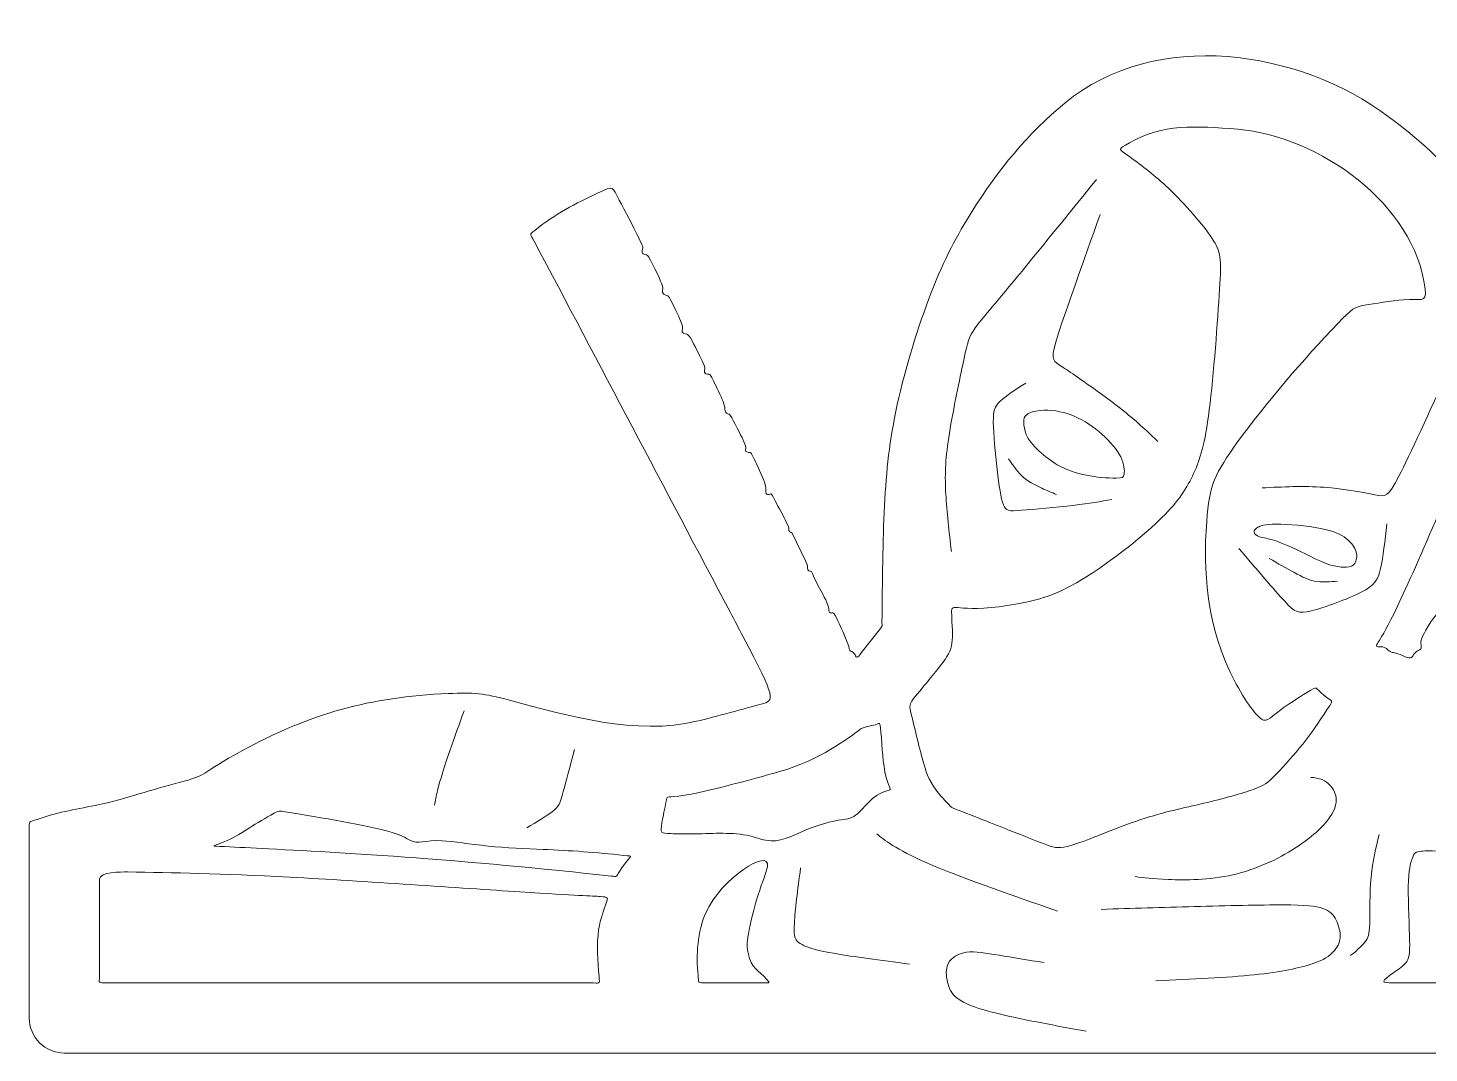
# Model space of a CAD drawing. Header units: inches. Extents: x -8.3 to 24.6, y -16.9 to 9.
# Drawn here: x -8.01 to 2.29, y -16.86 to -9.33 of the extents above; entities that cross this region are included whole.
import ezdxf

# ---------------------------------------------------------------- set-up
doc = ezdxf.new("R2010")
doc.units = ezdxf.units.IN
doc.header["$MEASUREMENT"] = 0
doc.layers.add('Layer 1', color=7, linetype='Continuous')
doc.layers.add('Layer 2', color=7, linetype='Continuous')

msp = doc.modelspace()

# ---------------------------------------------------------------- linework, layer by layer
at = {"layer": 'Layer 1', "color": 250, "lineweight": 18}
for points, knots in [([(1.993, -9.977), (2.6, -10.43), (2.86, -10.803), (2.775, -11.557), (2.775, -11.557), (2.715, -12.075), (2.455, -12.691), (2.234, -13.195), (2.234, -13.195), (2.118, -13.46), (2.043, -13.618), (1.993, -13.714), (1.993, -13.714), (1.943, -13.809), (1.917, -13.842), (1.909, -13.858), (1.909, -13.858), (1.894, -13.887), (1.931, -13.867), (1.965, -13.88), (1.965, -13.88), (1.988, -13.888), (1.998, -13.911), (2.023, -13.917), (2.023, -13.917), (2.033, -13.919), (2.043, -13.919), (2.063, -13.926), (2.063, -13.926), (2.084, -13.933), (2.114, -13.948), (2.133, -13.954), (2.133, -13.954), (2.174, -13.968), (2.169, -13.936), (2.2, -13.911), (2.2, -13.911), (2.221, -13.894), (2.242, -13.904), (2.234, -13.859), (2.234, -13.859), (2.232, -13.846), (2.228, -13.835), (2.248, -13.794), (2.248, -13.794), (2.263, -13.764), (2.348, -13.611), (2.377, -13.618), (2.377, -13.618), (2.39, -13.621), (2.381, -13.608), (2.378, -13.585), (2.378, -13.585), (2.377, -13.577), (2.378, -13.573), (2.4, -13.536), (2.4, -13.536), (2.412, -13.516), (2.509, -13.346), (2.517, -13.342), (2.517, -13.342), (2.525, -13.338), (2.545, -13.34), (2.546, -13.321), (2.546, -13.321), (2.546, -13.314), (2.542, -13.305), (2.542, -13.299), (2.542, -13.299), (2.542, -13.288), (2.646, -13.116), (2.658, -13.097), (2.658, -13.097), (2.681, -13.059), (2.685, -13.059), (2.691, -13.058), (2.691, -13.058), (2.707, -13.056), (2.71, -13.052), (2.709, -13.034), (2.709, -13.034), (2.708, -12.99), (2.794, -12.848), (2.82, -12.807), (2.82, -12.807), (2.845, -12.767), (2.852, -12.767), (2.859, -12.766), (2.859, -12.766), (2.887, -12.762), (2.878, -12.744), (2.874, -12.721), (2.874, -12.721), (2.872, -12.712), (2.873, -12.708), (2.894, -12.67), (2.894, -12.67), (2.916, -12.633), (2.957, -12.561), (2.979, -12.525), (2.979, -12.525), (3.002, -12.489), (3.006, -12.488), (3.011, -12.487), (3.011, -12.487), (3.028, -12.485), (3.028, -12.482), (3.027, -12.459), (3.027, -12.459), (3.026, -12.419), (3.118, -12.276), (3.143, -12.238), (3.143, -12.238), (3.186, -12.172), (3.18, -12.209), (3.2, -12.197), (3.2, -12.197), (3.22, -12.186), (3.202, -12.153), (3.201, -12.142), (3.201, -12.142), (3.2, -12.133), (3.205, -12.126), (3.228, -12.089), (3.228, -12.089), (3.251, -12.052), (3.29, -11.983), (3.313, -11.949), (3.313, -11.949), (3.335, -11.915), (3.34, -11.915), (3.345, -11.915), (3.345, -11.915), (3.366, -11.915), (3.367, -11.897), (3.364, -11.875), (3.364, -11.875), (3.363, -11.864), (3.359, -11.858), (3.38, -11.817), (3.38, -11.817), (3.402, -11.776), (3.448, -11.7), (3.474, -11.663), (3.474, -11.663), (3.499, -11.626), (3.504, -11.627), (3.511, -11.628), (3.511, -11.628), (3.537, -11.631), (3.528, -11.606), (3.524, -11.577), (3.524, -11.577), (3.523, -11.563), (3.524, -11.554), (3.545, -11.515), (3.545, -11.515), (3.566, -11.476), (3.608, -11.408), (3.634, -11.374), (3.634, -11.374), (3.673, -11.324), (3.688, -11.35), (3.692, -11.304), (3.692, -11.304), (3.693, -11.292), (3.692, -11.282), (3.735, -11.209), (3.735, -11.209), (3.779, -11.135), (3.867, -10.997), (3.912, -10.926), (3.912, -10.926), (3.958, -10.855), (3.961, -10.852), (3.971, -10.849), (3.971, -10.849), (4.014, -10.84), (4.112, -10.889), (4.165, -10.915), (4.165, -10.915), (4.26, -10.964), (4.367, -11.039), (4.451, -11.108), (4.451, -11.108), (4.502, -11.15), (4.554, -11.198), (4.541, -11.247), (4.541, -11.247), (4.537, -11.264), (4.526, -11.281), (4.185, -11.855), (4.185, -11.855), (3.905, -12.327), (3.402, -13.177), (2.859, -14.094), (2.859, -14.094), (2.84, -14.127), (2.825, -14.131), (2.859, -14.138), (2.859, -14.138), (2.982, -14.164), (3.104, -14.189), (3.215, -14.212), (3.215, -14.212), (3.333, -14.236), (3.439, -14.258), (3.505, -14.275), (3.505, -14.275), (3.572, -14.293), (3.6, -14.306), (3.626, -14.325), (3.626, -14.325), (3.749, -14.415), (3.63, -14.417), (3.757, -14.41), (3.757, -14.41), (3.906, -14.403), (3.908, -14.448), (3.955, -14.437), (3.955, -14.437), (3.989, -14.429), (4.097, -14.379), (4.199, -14.351), (4.199, -14.351), (4.279, -14.329), (4.388, -14.306), (4.467, -14.296), (4.467, -14.296), (4.547, -14.285), (4.597, -14.286), (4.642, -14.284), (4.642, -14.284), (4.688, -14.282), (4.728, -14.276), (4.777, -14.274), (4.777, -14.274), (4.827, -14.272), (4.885, -14.273), (5.005, -14.294), (5.005, -14.294), (5.125, -14.315), (5.305, -14.355), (5.472, -14.403), (5.472, -14.403), (5.892, -14.524), (6.17, -14.671), (6.523, -14.869), (6.523, -14.869), (6.692, -14.963), (6.609, -14.901), (6.831, -14.922), (6.831, -14.922), (6.947, -14.933), (7.143, -14.967), (7.285, -14.999), (7.285, -14.999), (7.488, -15.045), (7.72, -15.115), (7.913, -15.196), (7.913, -15.196), (7.995, -15.23), (8, -15.217), (8, -15.293), (8, -15.293), (8, -15.73), (8, -16.167), (8, -16.604), (8, -16.604), (8, -16.746), (7.884, -16.862), (7.742, -16.862), (7.742, -16.862), (2.581, -16.862), (-2.58, -16.862), (-7.742, -16.862), (-7.742, -16.862), (-7.883, -16.862), (-8, -16.746), (-8, -16.604), (-8, -16.604), (-8, -16.145), (-8, -15.686), (-8, -15.227), (-8, -15.227), (-8, -15.151), (-8.009, -15.167), (-7.935, -15.142), (-7.935, -15.142), (-7.768, -15.085), (-7.65, -15.07), (-7.483, -15.035), (-7.483, -15.035), (-7.304, -14.997), (-7.084, -14.92), (-6.898, -14.873), (-6.898, -14.873), (-6.792, -14.845), (-6.76, -14.835), (-6.708, -14.804), (-6.708, -14.804), (-6.656, -14.772), (-6.582, -14.719), (-6.438, -14.641), (-6.438, -14.641), (-5.932, -14.366), (-5.499, -14.244), (-4.919, -14.219), (-4.919, -14.219), (-4.728, -14.211), (-4.662, -14.216), (-4.469, -14.268), (-4.469, -14.268), (-4.044, -14.383), (-3.53, -14.529), (-3.094, -14.423), (-3.094, -14.423), (-2.955, -14.389), (-2.73, -14.328), (-2.618, -14.297), (-2.618, -14.297), (-2.517, -14.269), (-2.506, -14.266), (-2.753, -13.797), (-2.753, -13.797), (-2.782, -13.741), (-2.813, -13.683), (-2.847, -13.619), (-2.847, -13.619), (-3.327, -12.71), (-3.807, -11.802), (-4.287, -10.894), (-4.287, -10.894), (-4.315, -10.84), (-4.326, -10.849), (-4.283, -10.814), (-4.283, -10.814), (-4.138, -10.698), (-3.979, -10.614), (-3.816, -10.538), (-3.816, -10.538), (-3.698, -10.482), (-3.715, -10.489), (-3.661, -10.592), (-3.661, -10.592), (-3.623, -10.663), (-3.555, -10.796), (-3.521, -10.865), (-3.521, -10.865), (-3.486, -10.934), (-3.487, -10.939), (-3.489, -10.946), (-3.489, -10.946), (-3.506, -10.999), (-3.477, -10.981), (-3.453, -11), (-3.453, -11), (-3.436, -11.012), (-3.361, -11.176), (-3.351, -11.202), (-3.351, -11.202), (-3.336, -11.238), (-3.341, -11.241), (-3.343, -11.25), (-3.343, -11.25), (-3.353, -11.285), (-3.32, -11.287), (-3.305, -11.296), (-3.305, -11.296), (-3.295, -11.301), (-3.291, -11.309), (-3.272, -11.348), (-3.272, -11.348), (-3.253, -11.387), (-3.218, -11.458), (-3.204, -11.496), (-3.204, -11.496), (-3.19, -11.534), (-3.197, -11.54), (-3.2, -11.547), (-3.2, -11.547), (-3.209, -11.571), (-3.176, -11.573), (-3.165, -11.577), (-3.165, -11.577), (-3.155, -11.581), (-3.147, -11.588), (-3.124, -11.63), (-3.124, -11.63), (-3.101, -11.673), (-3.062, -11.75), (-3.045, -11.79), (-3.045, -11.79), (-3.028, -11.829), (-3.032, -11.83), (-3.034, -11.839), (-3.034, -11.839), (-3.043, -11.878), (-3.014, -11.869), (-3.002, -11.872), (-3.002, -11.872), (-2.993, -11.873), (-2.989, -11.881), (-2.969, -11.92), (-2.969, -11.92), (-2.95, -11.96), (-2.914, -12.033), (-2.898, -12.073), (-2.898, -12.073), (-2.882, -12.114), (-2.885, -12.122), (-2.885, -12.131), (-2.885, -12.131), (-2.884, -12.161), (-2.863, -12.161), (-2.854, -12.166), (-2.854, -12.166), (-2.847, -12.169), (-2.843, -12.176), (-2.821, -12.217), (-2.821, -12.217), (-2.799, -12.258), (-2.76, -12.333), (-2.742, -12.373), (-2.742, -12.373), (-2.725, -12.413), (-2.73, -12.418), (-2.733, -12.424), (-2.733, -12.424), (-2.742, -12.446), (-2.712, -12.445), (-2.699, -12.448), (-2.699, -12.448), (-2.691, -12.45), (-2.689, -12.454), (-2.669, -12.496), (-2.669, -12.496), (-2.649, -12.538), (-2.611, -12.618), (-2.594, -12.664), (-2.594, -12.664), (-2.578, -12.709), (-2.583, -12.72), (-2.584, -12.731), (-2.584, -12.731), (-2.584, -12.743), (-2.579, -12.755), (-2.572, -12.757), (-2.572, -12.757), (-2.565, -12.759), (-2.555, -12.751), (-2.548, -12.752), (-2.548, -12.752), (-2.542, -12.752), (-2.537, -12.761), (-2.514, -12.803), (-2.514, -12.803), (-2.492, -12.846), (-2.45, -12.923), (-2.431, -12.963), (-2.431, -12.963), (-2.411, -13.003), (-2.414, -13.007), (-2.415, -13.011), (-2.415, -13.011), (-2.419, -13.028), (-2.398, -13.033), (-2.39, -13.041), (-2.39, -13.041), (-2.39, -13.041), (-2.293, -13.243), (-2.293, -13.243), (-2.293, -13.243), (-2.275, -13.282), (-2.277, -13.287), (-2.278, -13.294), (-2.278, -13.294), (-2.279, -13.326), (-2.258, -13.314), (-2.249, -13.321), (-2.249, -13.321), (-2.243, -13.326), (-2.242, -13.338), (-2.22, -13.383), (-2.22, -13.383), (-2.198, -13.427), (-2.155, -13.505), (-2.135, -13.549), (-2.135, -13.549), (-2.116, -13.592), (-2.12, -13.602), (-2.12, -13.611), (-2.12, -13.611), (-2.119, -13.619), (-2.114, -13.625), (-2.109, -13.627), (-2.109, -13.627), (-2.093, -13.631), (-2.093, -13.606), (-2.065, -13.663), (-2.065, -13.663), (-2.04, -13.711), (-1.988, -13.826), (-1.974, -13.876), (-1.974, -13.876), (-1.97, -13.892), (-1.97, -13.898), (-1.965, -13.903), (-1.965, -13.903), (-1.954, -13.914), (-1.942, -13.909), (-1.928, -13.934), (-1.928, -13.934), (-1.914, -13.96), (-1.913, -13.96), (-1.883, -13.921), (-1.883, -13.921), (-1.883, -13.921), (-1.74, -13.74), (-1.74, -13.74), (-1.74, -13.74), (-1.726, -13.723), (-1.729, -13.724), (-1.73, -13.698), (-1.73, -13.698), (-1.727, -13.397), (-1.724, -13.096), (-1.711, -12.837), (-1.711, -12.837), (-1.698, -12.577), (-1.675, -12.359), (-1.617, -12.094), (-1.617, -12.094), (-1.558, -11.829), (-1.463, -11.516), (-1.367, -11.27), (-1.367, -11.27), (-1.271, -11.023), (-1.174, -10.843), (-1.07, -10.678), (-1.07, -10.678), (-0.877, -10.37), (-0.655, -10.1), (-0.385, -9.878), (-0.385, -9.878), (0.282, -9.327), (1.335, -9.485), (1.993, -9.977)], [0, 0, 0, 0, 0.007246, 0.007246, 0.007246, 0.007246, 0.014493, 0.014493, 0.014493, 0.014493, 0.021739, 0.021739, 0.021739, 0.021739, 0.028986, 0.028986, 0.028986, 0.028986, 0.036232, 0.036232, 0.036232, 0.036232, 0.043478, 0.043478, 0.043478, 0.043478, 0.050725, 0.050725, 0.050725, 0.050725, 0.057971, 0.057971, 0.057971, 0.057971, 0.065217, 0.065217, 0.065217, 0.065217, 0.072464, 0.072464, 0.072464, 0.072464, 0.07971, 0.07971, 0.07971, 0.07971, 0.086957, 0.086957, 0.086957, 0.086957, 0.094203, 0.094203, 0.094203, 0.094203, 0.101449, 0.101449, 0.101449, 0.101449, 0.108696, 0.108696, 0.108696, 0.108696, 0.115942, 0.115942, 0.115942, 0.115942, 0.123188, 0.123188, 0.123188, 0.123188, 0.130435, 0.130435, 0.130435, 0.130435, 0.137681, 0.137681, 0.137681, 0.137681, 0.144928, 0.144928, 0.144928, 0.144928, 0.152174, 0.152174, 0.152174, 0.152174, 0.15942, 0.15942, 0.15942, 0.15942, 0.166667, 0.166667, 0.166667, 0.166667, 0.173913, 0.173913, 0.173913, 0.173913, 0.181159, 0.181159, 0.181159, 0.181159, 0.188406, 0.188406, 0.188406, 0.188406, 0.195652, 0.195652, 0.195652, 0.195652, 0.202899, 0.202899, 0.202899, 0.202899, 0.210145, 0.210145, 0.210145, 0.210145, 0.217391, 0.217391, 0.217391, 0.217391, 0.224638, 0.224638, 0.224638, 0.224638, 0.231884, 0.231884, 0.231884, 0.231884, 0.23913, 0.23913, 0.23913, 0.23913, 0.246377, 0.246377, 0.246377, 0.246377, 0.253623, 0.253623, 0.253623, 0.253623, 0.26087, 0.26087, 0.26087, 0.26087, 0.268116, 0.268116, 0.268116, 0.268116, 0.275362, 0.275362, 0.275362, 0.275362, 0.282609, 0.282609, 0.282609, 0.282609, 0.289855, 0.289855, 0.289855, 0.289855, 0.297101, 0.297101, 0.297101, 0.297101, 0.304348, 0.304348, 0.304348, 0.304348, 0.311594, 0.311594, 0.311594, 0.311594, 0.318841, 0.318841, 0.318841, 0.318841, 0.326087, 0.326087, 0.326087, 0.326087, 0.333333, 0.333333, 0.333333, 0.333333, 0.34058, 0.34058, 0.34058, 0.34058, 0.347826, 0.347826, 0.347826, 0.347826, 0.355072, 0.355072, 0.355072, 0.355072, 0.362319, 0.362319, 0.362319, 0.362319, 0.369565, 0.369565, 0.369565, 0.369565, 0.376812, 0.376812, 0.376812, 0.376812, 0.384058, 0.384058, 0.384058, 0.384058, 0.391304, 0.391304, 0.391304, 0.391304, 0.398551, 0.398551, 0.398551, 0.398551, 0.405797, 0.405797, 0.405797, 0.405797, 0.413043, 0.413043, 0.413043, 0.413043, 0.42029, 0.42029, 0.42029, 0.42029, 0.427536, 0.427536, 0.427536, 0.427536, 0.434783, 0.434783, 0.434783, 0.434783, 0.442029, 0.442029, 0.442029, 0.442029, 0.449275, 0.449275, 0.449275, 0.449275, 0.456522, 0.456522, 0.456522, 0.456522, 0.463768, 0.463768, 0.463768, 0.463768, 0.471014, 0.471014, 0.471014, 0.471014, 0.478261, 0.478261, 0.478261, 0.478261, 0.485507, 0.485507, 0.485507, 0.485507, 0.492754, 0.492754, 0.492754, 0.492754, 0.5, 0.5, 0.5, 0.5, 0.507246, 0.507246, 0.507246, 0.507246, 0.514493, 0.514493, 0.514493, 0.514493, 0.521739, 0.521739, 0.521739, 0.521739, 0.528986, 0.528986, 0.528986, 0.528986, 0.536232, 0.536232, 0.536232, 0.536232, 0.543478, 0.543478, 0.543478, 0.543478, 0.550725, 0.550725, 0.550725, 0.550725, 0.557971, 0.557971, 0.557971, 0.557971, 0.565217, 0.565217, 0.565217, 0.565217, 0.572464, 0.572464, 0.572464, 0.572464, 0.57971, 0.57971, 0.57971, 0.57971, 0.586957, 0.586957, 0.586957, 0.586957, 0.594203, 0.594203, 0.594203, 0.594203, 0.601449, 0.601449, 0.601449, 0.601449, 0.608696, 0.608696, 0.608696, 0.608696, 0.615942, 0.615942, 0.615942, 0.615942, 0.623188, 0.623188, 0.623188, 0.623188, 0.630435, 0.630435, 0.630435, 0.630435, 0.637681, 0.637681, 0.637681, 0.637681, 0.644928, 0.644928, 0.644928, 0.644928, 0.652174, 0.652174, 0.652174, 0.652174, 0.65942, 0.65942, 0.65942, 0.65942, 0.666667, 0.666667, 0.666667, 0.666667, 0.673913, 0.673913, 0.673913, 0.673913, 0.681159, 0.681159, 0.681159, 0.681159, 0.688406, 0.688406, 0.688406, 0.688406, 0.695652, 0.695652, 0.695652, 0.695652, 0.702899, 0.702899, 0.702899, 0.702899, 0.710145, 0.710145, 0.710145, 0.710145, 0.717391, 0.717391, 0.717391, 0.717391, 0.724638, 0.724638, 0.724638, 0.724638, 0.731884, 0.731884, 0.731884, 0.731884, 0.73913, 0.73913, 0.73913, 0.73913, 0.746377, 0.746377, 0.746377, 0.746377, 0.753623, 0.753623, 0.753623, 0.753623, 0.76087, 0.76087, 0.76087, 0.76087, 0.768116, 0.768116, 0.768116, 0.768116, 0.775362, 0.775362, 0.775362, 0.775362, 0.782609, 0.782609, 0.782609, 0.782609, 0.789855, 0.789855, 0.789855, 0.789855, 0.797101, 0.797101, 0.797101, 0.797101, 0.804348, 0.804348, 0.804348, 0.804348, 0.811594, 0.811594, 0.811594, 0.811594, 0.818841, 0.818841, 0.818841, 0.818841, 0.826087, 0.826087, 0.826087, 0.826087, 0.833333, 0.833333, 0.833333, 0.833333, 0.84058, 0.84058, 0.84058, 0.84058, 0.847826, 0.847826, 0.847826, 0.847826, 0.855072, 0.855072, 0.855072, 0.855072, 0.862319, 0.862319, 0.862319, 0.862319, 0.869565, 0.869565, 0.869565, 0.869565, 0.876812, 0.876812, 0.876812, 0.876812, 0.884058, 0.884058, 0.884058, 0.884058, 0.891304, 0.891304, 0.891304, 0.891304, 0.898551, 0.898551, 0.898551, 0.898551, 0.905797, 0.905797, 0.905797, 0.905797, 0.913043, 0.913043, 0.913043, 0.913043, 0.92029, 0.92029, 0.92029, 0.92029, 0.927536, 0.927536, 0.927536, 0.927536, 0.934783, 0.934783, 0.934783, 0.934783, 0.942029, 0.942029, 0.942029, 0.942029, 0.949275, 0.949275, 0.949275, 0.949275, 0.956522, 0.956522, 0.956522, 0.956522, 0.963768, 0.963768, 0.963768, 0.963768, 0.971014, 0.971014, 0.971014, 0.971014, 0.978261, 0.978261, 0.978261, 0.978261, 0.985507, 0.985507, 0.985507, 0.985507, 1, 1, 1, 1]), ([(0.716, -12.648), (0.682, -12.732), (0.668, -12.816), (0.658, -12.955), (0.658, -12.955), (0.63, -13.327), (0.663, -13.687), (0.817, -14.031), (0.817, -14.031), (0.891, -14.198), (0.987, -14.339), (1.042, -14.391), (1.042, -14.391), (1.096, -14.444), (1.109, -14.408), (1.202, -14.339), (1.202, -14.339), (1.25, -14.303), (1.319, -14.258), (1.399, -14.209), (1.399, -14.209), (1.48, -14.16), (1.448, -14.173), (1.519, -14.232), (1.519, -14.232), (1.587, -14.287), (1.595, -14.26), (1.545, -14.335), (1.545, -14.335), (1.416, -14.532), (1.319, -14.657), (1.161, -14.819), (1.161, -14.819), (1.105, -14.877), (1.083, -14.895), (1.002, -14.924), (1.002, -14.924), (0.921, -14.953), (0.781, -14.991), (0.636, -15.026), (0.636, -15.026), (0.491, -15.06), (0.342, -15.09), (0.173, -15.146), (0.173, -15.146), (0.004, -15.202), (-0.185, -15.284), (-0.296, -15.322), (-0.296, -15.322), (-0.406, -15.361), (-0.438, -15.357), (-0.492, -15.34), (-0.492, -15.34), (-0.545, -15.322), (-0.621, -15.292), (-0.791, -15.225), (-0.791, -15.225), (-0.909, -15.178), (-1.073, -15.113), (-1.217, -15.058), (-1.217, -15.058), (-1.246, -15.028), (-1.272, -15), (-1.294, -14.975), (-1.294, -14.975), (-1.38, -14.874), (-1.4, -14.812), (-1.42, -14.743), (-1.42, -14.743), (-1.451, -14.635), (-1.49, -14.473), (-1.523, -14.335), (-1.523, -14.335), (-1.536, -14.279), (-1.472, -14.23), (-1.44, -14.187), (-1.44, -14.187), (-1.409, -14.149), (-1.378, -14.111), (-1.347, -14.073), (-1.347, -14.073), (-1.207, -13.907), (-1.204, -13.873), (-1.215, -13.69), (-1.215, -13.69), (-1.219, -13.533), (-1.246, -13.606), (-0.981, -13.591), (-0.981, -13.591), (-0.841, -13.583), (-0.657, -13.552), (-0.514, -13.505), (-0.514, -13.505), (-0.254, -13.418), (0.133, -13.117), (0.329, -12.926), (0.329, -12.926), (0.453, -12.805), (0.514, -12.705), (0.562, -12.601), (0.562, -12.601), (0.61, -12.497), (0.645, -12.389), (0.677, -12.133), (0.677, -12.133), (0.709, -11.877), (0.739, -11.473), (0.753, -11.247), (0.753, -11.247), (0.766, -11.02), (0.764, -10.971), (0.697, -10.872), (0.697, -10.872), (0.63, -10.772), (0.5, -10.621), (0.376, -10.504), (0.376, -10.504), (0.278, -10.412), (0.184, -10.34), (0.091, -10.272), (0.091, -10.272), (0.009, -10.212), (-0.005, -10.226), (0.091, -10.17), (0.091, -10.17), (0.335, -10.031), (0.572, -10.045), (0.886, -10.071), (0.886, -10.071), (1.483, -10.12), (2.189, -10.621), (2.264, -11.245), (2.264, -11.245), (2.278, -11.356), (2.231, -11.312), (2.106, -11.324), (2.106, -11.324), (2.017, -11.333), (1.892, -11.351), (1.819, -11.365), (1.819, -11.365), (1.747, -11.378), (1.727, -11.387), (1.624, -11.496), (1.624, -11.496), (1.366, -11.768), (1.1, -12.074), (0.88, -12.377), (0.88, -12.377), (0.805, -12.481), (0.751, -12.564), (0.716, -12.648)], [0, 0, 0, 0, 0.025641, 0.025641, 0.025641, 0.025641, 0.051282, 0.051282, 0.051282, 0.051282, 0.076923, 0.076923, 0.076923, 0.076923, 0.102564, 0.102564, 0.102564, 0.102564, 0.128205, 0.128205, 0.128205, 0.128205, 0.153846, 0.153846, 0.153846, 0.153846, 0.179487, 0.179487, 0.179487, 0.179487, 0.205128, 0.205128, 0.205128, 0.205128, 0.230769, 0.230769, 0.230769, 0.230769, 0.25641, 0.25641, 0.25641, 0.25641, 0.282051, 0.282051, 0.282051, 0.282051, 0.307692, 0.307692, 0.307692, 0.307692, 0.333333, 0.333333, 0.333333, 0.333333, 0.358974, 0.358974, 0.358974, 0.358974, 0.384615, 0.384615, 0.384615, 0.384615, 0.410256, 0.410256, 0.410256, 0.410256, 0.435897, 0.435897, 0.435897, 0.435897, 0.461538, 0.461538, 0.461538, 0.461538, 0.487179, 0.487179, 0.487179, 0.487179, 0.512821, 0.512821, 0.512821, 0.512821, 0.538462, 0.538462, 0.538462, 0.538462, 0.564103, 0.564103, 0.564103, 0.564103, 0.589744, 0.589744, 0.589744, 0.589744, 0.615385, 0.615385, 0.615385, 0.615385, 0.641026, 0.641026, 0.641026, 0.641026, 0.666667, 0.666667, 0.666667, 0.666667, 0.692308, 0.692308, 0.692308, 0.692308, 0.717949, 0.717949, 0.717949, 0.717949, 0.74359, 0.74359, 0.74359, 0.74359, 0.769231, 0.769231, 0.769231, 0.769231, 0.794872, 0.794872, 0.794872, 0.794872, 0.820513, 0.820513, 0.820513, 0.820513, 0.846154, 0.846154, 0.846154, 0.846154, 0.871795, 0.871795, 0.871795, 0.871795, 0.897436, 0.897436, 0.897436, 0.897436, 0.923077, 0.923077, 0.923077, 0.923077, 0.948718, 0.948718, 0.948718, 0.948718, 1, 1, 1, 1]), ([(0.026, -12.48), (0.052, -12.533), (0.055, -12.581), (0.051, -12.606), (0.051, -12.606), (0.048, -12.631), (0.039, -12.635), (-0.007, -12.635), (-0.007, -12.635), (-0.145, -12.635), (-0.309, -12.613), (-0.441, -12.537), (-0.441, -12.537), (-0.527, -12.487), (-0.638, -12.39), (-0.669, -12.314), (-0.669, -12.314), (-0.681, -12.283), (-0.686, -12.25), (-0.687, -12.225), (-0.687, -12.225), (-0.688, -12.2), (-0.685, -12.183), (-0.663, -12.167), (-0.663, -12.167), (-0.641, -12.152), (-0.599, -12.138), (-0.54, -12.137), (-0.54, -12.137), (-0.379, -12.132), (-0.237, -12.203), (-0.112, -12.313), (-0.112, -12.313), (-0.05, -12.368), (-0.001, -12.427), (0.026, -12.48)], [0, 0, 0, 0, 0.1, 0.1, 0.1, 0.1, 0.2, 0.2, 0.2, 0.2, 0.3, 0.3, 0.3, 0.3, 0.4, 0.4, 0.4, 0.4, 0.5, 0.5, 0.5, 0.5, 0.6, 0.6, 0.6, 0.6, 0.7, 0.7, 0.7, 0.7, 0.8, 0.8, 0.8, 0.8, 1, 1, 1, 1]), ([(1.035, -12.997), (1.054, -12.986), (1.083, -12.973), (1.168, -12.973), (1.168, -12.973), (1.254, -12.973), (1.397, -12.986), (1.494, -13.005), (1.494, -13.005), (1.592, -13.024), (1.645, -13.049), (1.684, -13.079), (1.684, -13.079), (1.723, -13.11), (1.749, -13.144), (1.757, -13.177), (1.757, -13.177), (1.766, -13.211), (1.759, -13.243), (1.747, -13.262), (1.747, -13.262), (1.734, -13.282), (1.716, -13.288), (1.685, -13.29), (1.685, -13.29), (1.578, -13.294), (1.49, -13.244), (1.385, -13.193), (1.385, -13.193), (1.301, -13.152), (1.186, -13.098), (1.111, -13.081), (1.111, -13.081), (1.078, -13.073), (1.007, -13.066), (1.006, -13.032), (1.006, -13.032), (1.005, -13.021), (1.015, -13.009), (1.035, -12.997)], [0, 0, 0, 0, 0.090909, 0.090909, 0.090909, 0.090909, 0.181818, 0.181818, 0.181818, 0.181818, 0.272727, 0.272727, 0.272727, 0.272727, 0.363636, 0.363636, 0.363636, 0.363636, 0.454545, 0.454545, 0.454545, 0.454545, 0.545455, 0.545455, 0.545455, 0.545455, 0.636364, 0.636364, 0.636364, 0.636364, 0.727273, 0.727273, 0.727273, 0.727273, 0.818182, 0.818182, 0.818182, 0.818182, 1, 1, 1, 1]), ([(-1.777, -14.448), (-1.737, -14.436), (-1.745, -14.417), (-1.734, -14.544), (-1.734, -14.544), (-1.723, -14.667), (-1.724, -14.764), (-1.685, -14.88), (-1.685, -14.88), (-1.672, -14.919), (-1.654, -14.926), (-1.687, -14.933), (-1.687, -14.933), (-1.804, -14.956), (-1.865, -15.079), (-1.937, -15.123), (-1.937, -15.123), (-1.975, -15.146), (-2.009, -15.142), (-2.071, -15.154), (-2.071, -15.154), (-2.132, -15.166), (-2.221, -15.195), (-2.291, -15.223), (-2.291, -15.223), (-2.405, -15.269), (-2.477, -15.319), (-2.587, -15.298), (-2.587, -15.298), (-2.624, -15.291), (-2.654, -15.277), (-2.701, -15.266), (-2.701, -15.266), (-2.826, -15.237), (-2.966, -15.248), (-3.101, -15.251), (-3.101, -15.251), (-3.173, -15.252), (-3.241, -15.251), (-3.282, -15.249), (-3.282, -15.249), (-3.356, -15.247), (-3.361, -15.247), (-3.348, -15.169), (-3.348, -15.169), (-3.342, -15.136), (-3.332, -15.087), (-3.321, -15.033), (-3.321, -15.033), (-3.309, -14.971), (-3.322, -14.982), (-3.262, -14.977), (-3.262, -14.977), (-3.065, -14.96), (-2.675, -14.845), (-2.483, -14.793), (-2.483, -14.793), (-2.192, -14.713), (-1.962, -14.537), (-1.896, -14.486), (-1.896, -14.486), (-1.862, -14.46), (-1.817, -14.459), (-1.777, -14.448)], [0, 0, 0, 0, 0.058824, 0.058824, 0.058824, 0.058824, 0.117647, 0.117647, 0.117647, 0.117647, 0.176471, 0.176471, 0.176471, 0.176471, 0.235294, 0.235294, 0.235294, 0.235294, 0.294118, 0.294118, 0.294118, 0.294118, 0.352941, 0.352941, 0.352941, 0.352941, 0.411765, 0.411765, 0.411765, 0.411765, 0.470588, 0.470588, 0.470588, 0.470588, 0.529412, 0.529412, 0.529412, 0.529412, 0.588235, 0.588235, 0.588235, 0.588235, 0.647059, 0.647059, 0.647059, 0.647059, 0.705882, 0.705882, 0.705882, 0.705882, 0.764706, 0.764706, 0.764706, 0.764706, 0.823529, 0.823529, 0.823529, 0.823529, 0.882353, 0.882353, 0.882353, 0.882353, 1, 1, 1, 1]), ([(-6.1, -15.092), (-5.863, -15.13), (-5.52, -15.186), (-5.338, -15.239), (-5.338, -15.239), (-5.256, -15.262), (-5.235, -15.279), (-5.211, -15.292), (-5.211, -15.292), (-5.134, -15.335), (-5.096, -15.294), (-4.964, -15.301), (-4.964, -15.301), (-4.881, -15.305), (-4.759, -15.327), (-4.626, -15.34), (-4.626, -15.34), (-4.494, -15.354), (-4.35, -15.36), (-4.221, -15.365), (-4.221, -15.365), (-4.023, -15.373), (-3.828, -15.387), (-3.63, -15.409), (-3.63, -15.409), (-3.54, -15.418), (-3.582, -15.396), (-3.669, -15.541), (-3.669, -15.541), (-3.688, -15.573), (-3.68, -15.565), (-3.72, -15.561), (-3.72, -15.561), (-4.068, -15.523), (-4.53, -15.476), (-5.068, -15.434), (-5.068, -15.434), (-5.533, -15.397), (-5.934, -15.377), (-6.24, -15.361), (-6.24, -15.361), (-6.361, -15.355), (-6.468, -15.349), (-6.565, -15.344), (-6.565, -15.344), (-6.669, -15.339), (-6.665, -15.348), (-6.575, -15.312), (-6.575, -15.312), (-6.506, -15.285), (-6.459, -15.257), (-6.38, -15.206), (-6.38, -15.206), (-6.325, -15.171), (-6.264, -15.134), (-6.199, -15.099), (-6.199, -15.099), (-6.155, -15.074), (-6.151, -15.084), (-6.1, -15.092)], [0, 0, 0, 0, 0.0625, 0.0625, 0.0625, 0.0625, 0.125, 0.125, 0.125, 0.125, 0.1875, 0.1875, 0.1875, 0.1875, 0.25, 0.25, 0.25, 0.25, 0.3125, 0.3125, 0.3125, 0.3125, 0.375, 0.375, 0.375, 0.375, 0.4375, 0.4375, 0.4375, 0.4375, 0.5, 0.5, 0.5, 0.5, 0.5625, 0.5625, 0.5625, 0.5625, 0.625, 0.625, 0.625, 0.625, 0.6875, 0.6875, 0.6875, 0.6875, 0.75, 0.75, 0.75, 0.75, 0.8125, 0.8125, 0.8125, 0.8125, 0.875, 0.875, 0.875, 0.875, 1, 1, 1, 1]), ([(-2.714, -16.127), (-2.691, -16.245), (-2.638, -16.249), (-2.576, -16.321), (-2.576, -16.321), (-2.549, -16.352), (-2.559, -16.346), (-2.593, -16.346), (-2.593, -16.346), (-2.743, -16.346), (-2.893, -16.346), (-3.042, -16.346), (-3.042, -16.346), (-3.087, -16.346), (-3.077, -16.342), (-3.082, -16.292), (-3.082, -16.292), (-3.097, -16.141), (-3.087, -15.969), (-3.025, -15.831), (-3.025, -15.831), (-2.912, -15.578), (-2.552, -15.347), (-2.572, -15.492), (-2.572, -15.492), (-2.578, -15.532), (-2.61, -15.603), (-2.64, -15.698), (-2.64, -15.698), (-2.67, -15.793), (-2.699, -15.91), (-2.712, -15.985), (-2.712, -15.985), (-2.724, -16.059), (-2.722, -16.091), (-2.714, -16.127)], [0, 0, 0, 0, 0.1, 0.1, 0.1, 0.1, 0.2, 0.2, 0.2, 0.2, 0.3, 0.3, 0.3, 0.3, 0.4, 0.4, 0.4, 0.4, 0.5, 0.5, 0.5, 0.5, 0.6, 0.6, 0.6, 0.6, 0.7, 0.7, 0.7, 0.7, 0.8, 0.8, 0.8, 0.8, 1, 1, 1, 1]), ([(2.908, -15.846), (2.935, -15.937), (2.967, -16.079), (2.971, -16.159), (2.971, -16.159), (2.974, -16.211), (2.967, -16.253), (2.956, -16.296), (2.956, -16.296), (2.943, -16.344), (2.953, -16.346), (2.908, -16.346), (2.908, -16.346), (2.617, -16.346), (2.326, -16.346), (2.035, -16.346), (2.035, -16.346), (1.93, -16.346), (1.94, -16.339), (2.034, -16.27), (2.034, -16.27), (2.067, -16.246), (2.108, -16.223), (2.13, -16.188), (2.13, -16.188), (2.151, -16.154), (2.153, -16.108), (2.149, -15.995), (2.149, -15.995), (2.146, -15.882), (2.137, -15.701), (2.141, -15.593), (2.141, -15.593), (2.146, -15.486), (2.163, -15.451), (2.171, -15.429), (2.171, -15.429), (2.18, -15.406), (2.18, -15.394), (2.202, -15.386), (2.202, -15.386), (2.223, -15.378), (2.266, -15.374), (2.319, -15.375), (2.319, -15.375), (2.639, -15.379), (2.822, -15.556), (2.908, -15.846)], [0, 0, 0, 0, 0.076923, 0.076923, 0.076923, 0.076923, 0.153846, 0.153846, 0.153846, 0.153846, 0.230769, 0.230769, 0.230769, 0.230769, 0.307692, 0.307692, 0.307692, 0.307692, 0.384615, 0.384615, 0.384615, 0.384615, 0.461538, 0.461538, 0.461538, 0.461538, 0.538462, 0.538462, 0.538462, 0.538462, 0.615385, 0.615385, 0.615385, 0.615385, 0.692308, 0.692308, 0.692308, 0.692308, 0.769231, 0.769231, 0.769231, 0.769231, 0.846154, 0.846154, 0.846154, 0.846154, 1, 1, 1, 1]), ([(-7.277, -15.531), (-6.941, -15.536), (-6.596, -15.542), (-6.085, -15.569), (-6.085, -15.569), (-5.543, -15.598), (-4.815, -15.649), (-4.393, -15.677), (-4.393, -15.677), (-3.972, -15.704), (-3.857, -15.707), (-3.8, -15.711), (-3.8, -15.711), (-3.742, -15.715), (-3.742, -15.721), (-3.757, -15.76), (-3.757, -15.76), (-3.771, -15.798), (-3.8, -15.87), (-3.813, -15.956), (-3.813, -15.956), (-3.828, -16.059), (-3.821, -16.187), (-3.81, -16.3), (-3.81, -16.3), (-3.804, -16.362), (-3.804, -16.346), (-3.875, -16.346), (-3.875, -16.346), (-5.067, -16.346), (-6.259, -16.346), (-7.451, -16.346), (-7.451, -16.346), (-7.498, -16.346), (-7.483, -16.337), (-7.483, -16.284), (-7.483, -16.284), (-7.483, -16.05), (-7.483, -15.816), (-7.483, -15.583), (-7.483, -15.583), (-7.483, -15.53), (-7.322, -15.53), (-7.277, -15.531)], [0, 0, 0, 0, 0.083333, 0.083333, 0.083333, 0.083333, 0.166667, 0.166667, 0.166667, 0.166667, 0.25, 0.25, 0.25, 0.25, 0.333333, 0.333333, 0.333333, 0.333333, 0.416667, 0.416667, 0.416667, 0.416667, 0.5, 0.5, 0.5, 0.5, 0.583333, 0.583333, 0.583333, 0.583333, 0.666667, 0.666667, 0.666667, 0.666667, 0.75, 0.75, 0.75, 0.75, 0.833333, 0.833333, 0.833333, 0.833333, 1, 1, 1, 1])]:
    msp.add_open_spline(points, degree=3, knots=knots, dxfattribs=at)
at = {"layer": 'Layer 2', "color": 250, "lineweight": 18}
for points, knots in [([(-0.152, -10.44), (-0.396, -10.741), (-0.64, -11.042), (-0.796, -11.23), (-0.796, -11.23), (-0.952, -11.418), (-1.021, -11.492), (-1.06, -11.554), (-1.06, -11.554), (-1.098, -11.616), (-1.107, -11.665), (-1.136, -11.802), (-1.136, -11.802), (-1.164, -11.94), (-1.213, -12.166), (-1.239, -12.337), (-1.239, -12.337), (-1.265, -12.508), (-1.268, -12.622), (-1.26, -12.753), (-1.26, -12.753), (-1.253, -12.883), (-1.236, -13.029), (-1.219, -13.176)], [0, 0, 0, 0, 0.142857, 0.142857, 0.142857, 0.142857, 0.285714, 0.285714, 0.285714, 0.285714, 0.428571, 0.428571, 0.428571, 0.428571, 0.571429, 0.571429, 0.571429, 0.571429, 0.714286, 0.714286, 0.714286, 0.714286, 1, 1, 1, 1]), ([(-0.126, -10.698), (-0.251, -11.048), (-0.376, -11.398), (-0.433, -11.577), (-0.433, -11.577), (-0.491, -11.756), (-0.481, -11.765), (-0.424, -11.804), (-0.424, -11.804), (-0.367, -11.842), (-0.264, -11.911), (-0.163, -11.984), (-0.163, -11.984), (-0.062, -12.056), (0.037, -12.132), (0.114, -12.196), (0.114, -12.196), (0.19, -12.261), (0.245, -12.314), (0.299, -12.367)], [0, 0, 0, 0, 0.166667, 0.166667, 0.166667, 0.166667, 0.333333, 0.333333, 0.333333, 0.333333, 0.5, 0.5, 0.5, 0.5, 0.666667, 0.666667, 0.666667, 0.666667, 1, 1, 1, 1]), ([(2.441, -11.834), (2.296, -12.149), (2.152, -12.465), (2.071, -12.621), (2.071, -12.621), (1.991, -12.777), (1.975, -12.774), (1.895, -12.758), (1.895, -12.758), (1.815, -12.743), (1.67, -12.714), (1.521, -12.703), (1.521, -12.703), (1.372, -12.692), (1.218, -12.7), (1.065, -12.707)], [0, 0, 0, 0, 0.2, 0.2, 0.2, 0.2, 0.4, 0.4, 0.4, 0.4, 0.6, 0.6, 0.6, 0.6, 1, 1, 1, 1]), ([(-0.673, -11.937), (-0.746, -11.984), (-0.819, -12.032), (-0.86, -12.07), (-0.86, -12.07), (-0.902, -12.109), (-0.912, -12.139), (-0.911, -12.225), (-0.911, -12.225), (-0.909, -12.311), (-0.896, -12.453), (-0.883, -12.571), (-0.883, -12.571), (-0.869, -12.69), (-0.855, -12.784), (-0.837, -12.832), (-0.837, -12.832), (-0.819, -12.879), (-0.797, -12.879), (-0.704, -12.872), (-0.704, -12.872), (-0.611, -12.864), (-0.446, -12.85), (-0.324, -12.836), (-0.324, -12.836), (-0.201, -12.821), (-0.121, -12.807), (-0.04, -12.793)], [0, 0, 0, 0, 0.125, 0.125, 0.125, 0.125, 0.25, 0.25, 0.25, 0.25, 0.375, 0.375, 0.375, 0.375, 0.5, 0.5, 0.5, 0.5, 0.625, 0.625, 0.625, 0.625, 0.75, 0.75, 0.75, 0.75, 1, 1, 1, 1]), ([(-0.799, -12.493), (-0.769, -12.538), (-0.739, -12.581), (-0.706, -12.614), (-0.706, -12.614), (-0.66, -12.659), (-0.608, -12.685), (-0.554, -12.71), (-0.554, -12.71), (-0.519, -12.726), (-0.483, -12.741), (-0.447, -12.756)], [0, 0, 0, 0, 0.25, 0.25, 0.25, 0.25, 0.5, 0.5, 0.5, 0.5, 1, 1, 1, 1]), ([(1.982, -12.971), (1.969, -13.095), (1.956, -13.218), (1.937, -13.3), (1.937, -13.3), (1.918, -13.383), (1.892, -13.424), (1.794, -13.475), (1.794, -13.475), (1.695, -13.526), (1.525, -13.586), (1.428, -13.611), (1.428, -13.611), (1.331, -13.635), (1.308, -13.624), (1.232, -13.541), (1.232, -13.541), (1.155, -13.459), (1.024, -13.305), (0.894, -13.152)], [0, 0, 0, 0, 0.166667, 0.166667, 0.166667, 0.166667, 0.333333, 0.333333, 0.333333, 0.333333, 0.5, 0.5, 0.5, 0.5, 0.666667, 0.666667, 0.666667, 0.666667, 1, 1, 1, 1]), ([(1.117, -13.226), (1.182, -13.263), (1.246, -13.299), (1.299, -13.328), (1.299, -13.328), (1.363, -13.363), (1.412, -13.388), (1.473, -13.396), (1.473, -13.396), (1.517, -13.401), (1.567, -13.398), (1.619, -13.393)], [0, 0, 0, 0, 0.25, 0.25, 0.25, 0.25, 0.5, 0.5, 0.5, 0.5, 1, 1, 1, 1]), ([(-4.802, -14.347), (-4.838, -14.444), (-4.874, -14.54), (-4.906, -14.634), (-4.906, -14.634), (-4.944, -14.744), (-4.977, -14.85), (-4.998, -14.933), (-4.998, -14.933), (-5.008, -14.973), (-5.015, -15.008), (-5.021, -15.039)], [0, 0, 0, 0, 0.25, 0.25, 0.25, 0.25, 0.5, 0.5, 0.5, 0.5, 1, 1, 1, 1]), ([(-4.342, -15.206), (-4.266, -15.162), (-4.197, -15.12), (-4.156, -15.089), (-4.156, -15.089), (-4.104, -15.049), (-4.097, -15.026), (-4.073, -14.94), (-4.073, -14.94), (-4.054, -14.868), (-4.023, -14.753), (-3.99, -14.631)], [0, 0, 0, 0, 0.25, 0.25, 0.25, 0.25, 0.5, 0.5, 0.5, 0.5, 1, 1, 1, 1]), ([(1.423, -14.836), (1.452, -14.837), (1.481, -14.841), (1.507, -14.852), (1.507, -14.852), (1.552, -14.872), (1.591, -14.915), (1.605, -14.963), (1.605, -14.963), (1.619, -15.011), (1.609, -15.064), (1.562, -15.131), (1.562, -15.131), (1.515, -15.198), (1.43, -15.278), (1.307, -15.357), (1.307, -15.357), (1.183, -15.436), (1.021, -15.513), (0.85, -15.552), (0.85, -15.552), (0.679, -15.591), (0.498, -15.591), (0.377, -15.586), (0.377, -15.586), (0.256, -15.582), (0.194, -15.573), (0.133, -15.565)], [0, 0, 0, 0, 0.125, 0.125, 0.125, 0.125, 0.25, 0.25, 0.25, 0.25, 0.375, 0.375, 0.375, 0.375, 0.5, 0.5, 0.5, 0.5, 0.625, 0.625, 0.625, 0.625, 0.75, 0.75, 0.75, 0.75, 1, 1, 1, 1]), ([(-0.439, -15.819), (-0.806, -15.691), (-1.173, -15.563), (-1.401, -15.464), (-1.401, -15.464), (-1.629, -15.364), (-1.718, -15.292), (-1.768, -15.251)], [0, 0, 0, 0, 0.333333, 0.333333, 0.333333, 0.333333, 1, 1, 1, 1]), ([(1.926, -15.255), (1.902, -15.353), (1.877, -15.45), (1.867, -15.57), (1.867, -15.57), (1.856, -15.689), (1.859, -15.831), (1.857, -15.912), (1.857, -15.912), (1.854, -15.993), (1.847, -16.013), (1.821, -16.046), (1.821, -16.046), (1.794, -16.078), (1.748, -16.122), (1.716, -16.145)], [0, 0, 0, 0, 0.2, 0.2, 0.2, 0.2, 0.4, 0.4, 0.4, 0.4, 0.6, 0.6, 0.6, 0.6, 1, 1, 1, 1]), ([(-2.328, -15.501), (-2.35, -15.663), (-2.369, -15.814), (-2.374, -15.904), (-2.374, -15.904), (-2.381, -16.018), (-2.365, -16.036), (-2.331, -16.057), (-2.331, -16.057), (-2.297, -16.078), (-2.246, -16.101), (-2.072, -16.131), (-2.072, -16.131), (-1.941, -16.154), (-1.743, -16.18), (-1.527, -16.208)], [0, 0, 0, 0, 0.2, 0.2, 0.2, 0.2, 0.4, 0.4, 0.4, 0.4, 0.6, 0.6, 0.6, 0.6, 1, 1, 1, 1]), ([(-0.117, -15.806), (0.107, -15.798), (0.33, -15.791), (0.568, -15.785), (0.568, -15.785), (0.805, -15.778), (1.056, -15.773), (1.22, -15.773), (1.22, -15.773), (1.384, -15.774), (1.462, -15.781), (1.513, -15.799), (1.513, -15.799), (1.565, -15.817), (1.591, -15.846), (1.61, -15.884), (1.61, -15.884), (1.629, -15.923), (1.642, -15.972), (1.639, -16.013), (1.639, -16.013), (1.637, -16.054), (1.618, -16.087), (1.589, -16.117), (1.589, -16.117), (1.561, -16.148), (1.522, -16.177), (1.434, -16.206), (1.434, -16.206), (1.345, -16.236), (1.208, -16.266), (1.008, -16.287), (1.008, -16.287), (0.808, -16.307), (0.546, -16.319), (0.283, -16.33)], [0, 0, 0, 0, 0.1, 0.1, 0.1, 0.1, 0.2, 0.2, 0.2, 0.2, 0.3, 0.3, 0.3, 0.3, 0.4, 0.4, 0.4, 0.4, 0.5, 0.5, 0.5, 0.5, 0.6, 0.6, 0.6, 0.6, 0.7, 0.7, 0.7, 0.7, 0.8, 0.8, 0.8, 0.8, 1, 1, 1, 1]), ([(-0.538, -16.197), (-0.654, -16.178), (-0.771, -16.16), (-0.868, -16.143), (-0.868, -16.143), (-0.966, -16.127), (-1.044, -16.112), (-1.108, -16.121), (-1.108, -16.121), (-1.172, -16.13), (-1.221, -16.161), (-1.242, -16.203), (-1.242, -16.203), (-1.264, -16.244), (-1.258, -16.296), (-1.248, -16.34), (-1.248, -16.34), (-1.238, -16.385), (-1.224, -16.422), (-1.175, -16.46), (-1.175, -16.46), (-1.127, -16.497), (-1.044, -16.535), (-0.818, -16.586), (-0.818, -16.586), (-0.669, -16.62), (-0.459, -16.66), (-0.228, -16.702)], [0, 0, 0, 0, 0.125, 0.125, 0.125, 0.125, 0.25, 0.25, 0.25, 0.25, 0.375, 0.375, 0.375, 0.375, 0.5, 0.5, 0.5, 0.5, 0.625, 0.625, 0.625, 0.625, 0.75, 0.75, 0.75, 0.75, 1, 1, 1, 1])]:
    msp.add_open_spline(points, degree=3, knots=knots, dxfattribs=at)

doc.saveas('drawing.dxf')
